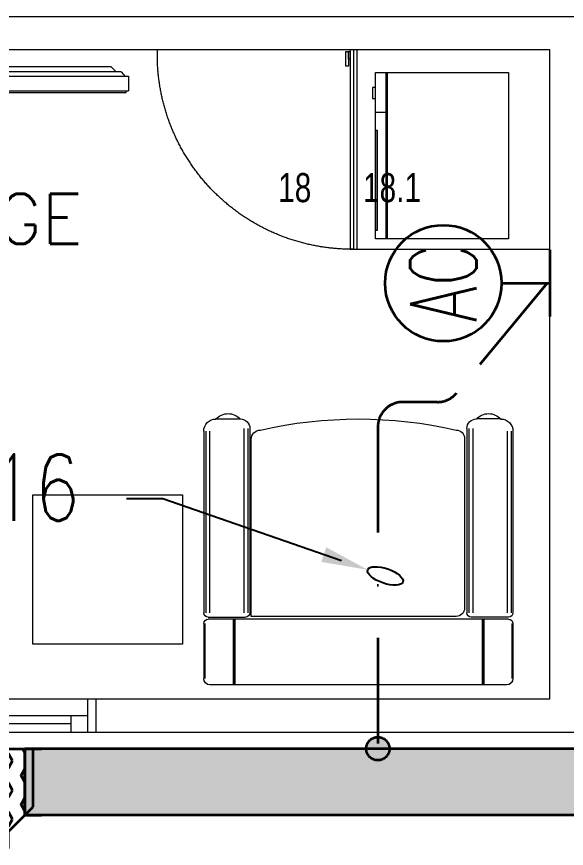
# Model space of a CAD drawing. Header units: inches. Extents: x -12418 to 57169, y -29325 to 19878.
# Drawn here: x 23825 to 25478, y -1297 to 1206 of the extents above; entities that cross this region are included whole.
import ezdxf
from ezdxf import colors
from ezdxf.entities.mleader import LeaderData, LeaderLine
from ezdxf.enums import TextEntityAlignment as Align
from ezdxf.math import Vec2, Vec3

# ---------------------------------------------------------------- set-up
doc = ezdxf.new("R2010")
doc.units = ezdxf.units.IN
doc.header["$LTSCALE"] = 25
doc.header["$MEASUREMENT"] = 0
for name, pattern in [('00-Ground Floor$0$DASHED', [0.75, 0.5, -0.25]), ('DASHDOT', [25.4, 12.7, -6.35, 0, -6.35]), ('HIDDEN', [9.525, 6.35, -3.175])]:
    doc.linetypes.add(name, pattern=pattern)
doc.layers.get('0').update_dxf_attribs({"color": 8})
for name, color, linetype, lineweight in [('00-Ground Floor$0$72_EGR_BASE_TEXT', 252, 'Continuous', 5), ('00-Ground Floor$0$72_EGR_EQP_TAG', 142, 'Continuous', 5), ('00-Ground Floor$0$Aluminum', 251, 'Continuous', 5), ('00-Ground Floor$0$LOADING', 253, 'Continuous', 5), ('00-Ground Floor$0$Walls', 251, 'Continuous', 5), ('E-LITE-CIRC @ 100', 6, 'Continuous', 25), ('E-LITE-CLNG-CNDT', 6, 'DASHDOT', 35), ('E-POWR-CIRC-NUMB', 6, 'Continuous', 25), ('E-POWR-CLNG-CNDT', 6, 'DASHDOT', 35), ('E-POWR-FLOR-CNDT', 6, 'HIDDEN', 25), ('E-POWR-WALL @ 100', 4, 'Continuous', 35), ('T-CABL-TRAY', 60, 'Continuous', 35)]:
    doc.layers.add(name, color=color, linetype=linetype, lineweight=lineweight)
doc.layers.add('E-POWR-IDEN', color=101, linetype='Continuous')
doc.styles.add('00-Ground Floor$0$SIMPLEX', font='SIMPLEX.shx', dxfattribs={"height": 150})
doc.styles.add('00-Ground Floor$0$X3G_ENTITY_257CFD', font='swisscl.ttf', dxfattribs={"height": 200})
doc.styles.add('DC_Simplex', font='SIMPLEX.shx', dxfattribs={"width": 0.7})

# ---------------------------------------------------------------- blocks, each defined once
blk = doc.blocks.new('00-Ground Floor$0$single seat')
at = {"layer": '00-Ground Floor$0$LOADING'}
for p, q in [((-972558.1, -381684), (-972723.2, -381684)), ((-972558.1, -381687.4), (-972723.2, -381687.4)), ((-972544.8, -381697.3), (-972544.8, -382601.1)), ((-972538.5, -381697.3), (-972538.5, -381809.5)), ((-971978.9, -381684), (-972525.2, -381684)), ((-971978.9, -381689.9), (-972525.2, -381689.9)), ((-972742.2, -381703.1), (-972742.2, -382595.5)), ((-971978.9, -381701.7), (-972525.2, -381701.7)), ((-971942.2, -381720.6), (-971942.2, -381794)), ((-972544.8, -381772.1), (-972742.2, -381772.1)), ((-972544.8, -381774.6), (-972742.2, -381774.6)), ((-972544.8, -381777.1), (-972742.2, -381777.1)), ((-971971, -381805.1), (-972525.2, -381805.1)), ((-971971, -381816.9), (-972525.2, -381816.9)), ((-971971, -381822.8), (-972525.2, -381822.8)), ((-972001, -381829.5), (-972511, -381829.5)), ((-972536.4, -381854.9), (-972536.4, -382471.4)), ((-972536.4, -382471.4), (-972003.7, -382471.4)), ((-972538.5, -382600.9), (-972538.5, -382488.7)), ((-971971, -382475.4), (-972525.2, -382475.4)), ((-971971, -382481.3), (-972525.2, -382481.3)), ((-971971, -382493.1), (-972525.2, -382493.1)), ((-972544.8, -382521), (-972742.2, -382521)), ((-972544.8, -382523.6), (-972742.2, -382523.6)), ((-971942.2, -382577.6), (-971942.2, -382504.2)), ((-972544.8, -382526.1), (-972742.2, -382526.1)), ((-971978.9, -382596.4), (-972525.2, -382596.4)), ((-972558.1, -382610.8), (-972723.2, -382610.8)), ((-972558.1, -382614.2), (-972723.2, -382614.2)), ((-971978.9, -382608.3), (-972525.2, -382608.3)), ((-971978.9, -382614.2), (-972525.2, -382614.2))]:
    blk.add_line(p, q, dxfattribs=at)
for centre, radius, start, end in [((-972723.2, -381703.1), 19.1, 90, 180), ((-972558.1, -381697.3), 13.3, 0, 90), ((-972525.2, -381697.3), 13.3, 90, 180), ((-971978.9, -381720.6), 36.6, 0, 90), ((-971976, -381757.3), 49.9, 312.6462, 47.3538), ((-971971, -381794), 28.8, 270, 0), ((-972525.2, -381809.5), 13.3, 180, 270), ((-972511, -381854.9), 25.3, 90, 180), ((-972001, -381854.9), 25.3, 0, 90), ((-973252.2, -382149.1), 1310, 347.0217, 12.9783), ((-972003.7, -382443.3), 28.1, 270, 0), ((-972525.2, -382488.7), 13.3, 90, 180), ((-971971, -382504.2), 28.8, 0, 90), ((-971976, -382540.9), 49.9, 312.6462, 47.3538), ((-972723.2, -382595.1), 19.1, 180, 270), ((-971978.9, -382577.6), 36.6, 270, 0), ((-972558.1, -382600.9), 13.3, 270, 0), ((-972525.2, -382600.9), 13.3, 180, 270)]:
    blk.add_arc(centre, radius, start, end, dxfattribs=at)
blk = doc.blocks.new('00-Ground Floor$0$DM15862C-P')
at = {"lineweight": 0}
for p, q in [((-0.3835, 0), (-0.3983, -0.0149)), ((0.3835, 0), (-0.3835, 0)), ((0.3835, 0), (0.3983, -0.0149)), ((-0.4157, -0.0175), (-0.4256, -0.0287)), ((0.41, -0.0149), (-0.4099, -0.0149)), ((0.4157, -0.0175), (0.4254, -0.0287)), ((-0.4367, -0.0287), (-0.4367, -0.0734)), ((0.4365, -0.0287), (-0.4367, -0.0287)), ((0.4365, -0.0287), (0.4365, -0.0734)), ((0.4365, -0.0734), (-0.4367, -0.0734)), ((-0.4291, -0.078), (-0.4291, -0.0734)), ((0.429, -0.078), (0.429, -0.0734)), ((0.429, -0.078), (-0.4291, -0.078))]:
    blk.add_line(p, q, dxfattribs=at)
for points in [[(-0.4099, -0.0149), (-0.4121, -0.0149), (-0.4141, -0.0158), (-0.4157, -0.0175)], [(0.4157, -0.0175), (0.4141, -0.0158), (0.4121, -0.0149), (0.41, -0.0149)]]:
    blk.add_open_spline(points, degree=3, dxfattribs=at)
blk = doc.blocks.new('00-Ground Floor$0$MICROWAVE')
at = {"layer": '00-Ground Floor$0$LOADING'}
for p, q in [((35.6435, -3.5463), (35.6435, -3.9463)), ((36.1435, -3.5463), (35.6435, -3.5463)), ((35.6883, -3.5368), (35.7218, -3.5368)), ((35.6883, -3.5463), (35.6883, -3.5368)), ((35.7218, -3.5463), (35.6883, -3.5463)), ((35.7218, -3.5368), (35.7218, -3.5463)), ((35.7624, -3.5463), (35.7624, -3.5771)), ((35.818, -3.5463), (36.1181, -3.5463)), ((35.818, -3.5523), (35.818, -3.5463)), ((36.1181, -3.5523), (35.818, -3.5523)), ((36.1181, -3.5463), (36.1181, -3.5523)), ((36.1435, -3.9463), (36.1435, -3.5463)), ((35.6435, -3.5771), (36.1435, -3.5771)), ((35.6435, -3.5783), (36.1435, -3.5783)), ((35.6435, -3.5796), (36.1435, -3.5796)), ((35.6435, -3.5808), (36.1435, -3.5808)), ((35.6435, -3.9463), (36.1435, -3.9463))]:
    blk.add_line(p, q, dxfattribs=at)
blk = doc.blocks.new('00-Ground Floor$0$UNDER COUNTER FRIDGE')
at = {"layer": '00-Ground Floor$0$LOADING', "ltscale": 10}
blk.add_line((35.575, -3.49), (35.575, -2.89), dxfattribs=at)
at = {"layer": '00-Ground Floor$0$LOADING'}
for p, q in [((35.575, -3.47), (36.175, -3.47)), ((35.575, -4.07), (35.575, -3.47)), ((36.175, -3.47), (36.175, -4.07)), ((35.575, -3.48), (36.175, -3.48)), ((35.575, -3.49), (36.175, -3.49)), ((36.175, -4.07), (35.575, -4.07))]:
    blk.add_line(p, q, dxfattribs=at)
for points in [[(35.58, -3.4648), (35.6243, -3.4648), (35.6243, -3.4564), (35.58, -3.4564)], [(35.58, -3.47), (35.6031, -3.47), (35.6031, -3.4648), (35.58, -3.4648)]]:
    blk.add_lwpolyline(points, close=True, dxfattribs=at)
at = {"layer": '00-Ground Floor$0$LOADING', "linetype": '00-Ground Floor$0$DASHED', "ltscale": 10}
blk.add_arc((35.5899, -3.475), 0.5852, 359.5104, 91.4525, dxfattribs=at)
blk = doc.blocks.new('00-Ground Floor$0$A$C37be4daf')
at = {"layer": '00-Ground Floor$0$Aluminum'}
for p, q in [((1416, 598.2), (216, 598.2)), ((241, 498.2), (241, 598.2)), ((291, 548.2), (291, 598.2)), ((1341, 548.2), (1341, 598.2)), ((1391, 498.2), (1391, 598.2)), ((291, 573.2), (1341, 573.2)), ((1391, 548.2), (241, 548.2)), ((1416, 498.2), (216, 498.2))]:
    blk.add_line(p, q, dxfattribs=at)
at = {"layer": '00-Ground Floor$0$Walls'}
for p, q in [((216, 498.2), (216, 598.2)), ((1416, 498.2), (1416, 598.2))]:
    blk.add_line(p, q, dxfattribs=at)
blk = doc.blocks.new('00-Ground Floor')
at = {"layer": '00-Ground Floor$0$LOADING', "elevation": 0}
blk.add_lwpolyline([(24322.9, -683.3), (23872.9, -683.3), (23872.9, -233.3), (24322.9, -233.3)], close=True, dxfattribs=at)
at = {"layer": '00-Ground Floor$0$Walls'}
for p, q in [((23277.9, 1205.7, 0), (26820.6, 1205.7)), ((25427.9, 1105.7, 0), (22577.9, 1105.7, 0)), ((25427.9, -847.4, 0), (25427.9, 1105.7, 0)), ((21497.9, -847.4, 0), (25427.9, -847.4, 0)), ((17732.9, -947.4, 0), (43417.9, -947.4, 0))]:
    blk.add_line(p, q, dxfattribs=at)
at = {"rotation": 180}
blk.add_blockref('00-Ground Floor$0$A$C37be4daf', (24278.9, -349.2, 0), dxfattribs=at)
at = {"layer": '00-Ground Floor$0$LOADING', "xscale": -1000, "yscale": 1000, "zscale": 1000, "rotation": 90.00000000000007}
for name in ['00-Ground Floor$0$UNDER COUNTER FRIDGE', '00-Ground Floor$0$MICROWAVE']:
    blk.add_blockref(name, (21357.9, 36680.7, 0), dxfattribs=at)
at = {"layer": '00-Ground Floor$0$LOADING', "xscale": -1000, "yscale": 1000, "zscale": 1000}
blk.add_blockref('00-Ground Floor$0$DM15862C-P', (23724.5, 1055.7, 0), dxfattribs=at)
at = {"layer": '00-Ground Floor$0$LOADING', "xscale": -1, "rotation": 270}
blk.add_blockref('00-Ground Floor$0$single seat', (407001.4, 971937), dxfattribs=at)
at = {"layer": '00-Ground Floor$0$72_EGR_BASE_TEXT', "insert": (23285.9, 672.2), "char_height": 150, "attachment_point": 2, "style": '00-Ground Floor$0$SIMPLEX'}
blk.add_mtext('STAFF LOUNGE', dxfattribs=at)
at = {"layer": '00-Ground Floor$0$72_EGR_EQP_TAG', "char_height": 87.47, "attachment_point": 2, "style": '00-Ground Floor$0$X3G_ENTITY_257CFD'}
for s, insert in [('18', (24660.9, 734.8, 0)), ('18.1', (24953.5, 734.8, 0))]:
    blk.add_mtext(s, dxfattribs=dict(at, insert=insert))
blk = doc.blocks.new('*U31')
for p, q in [((0, 1), (0, -1)), ((-1.45, 0), (0, 0))]:
    blk.add_line(p, q)
blk.add_circle((-3.2, 0), 1.75)
at = {"layer": 'E-POWR-CIRC-NUMB', "style": 'DC_Simplex', "width": 0.7, "flags": 8}
blk.add_attdef('CIRCUIT', (3.364, 5.671), '', height=2, rotation=360, dxfattribs=at)
at = {"layer": 'E-POWR-IDEN', "style": 'DC_Simplex', "width": 0.7, "flags": 8}
blk.add_attdef('TYPE', text='', height=2, rotation=90, dxfattribs=at).set_placement((-3.2, 0), align=Align.MIDDLE_CENTER)
blk = doc.blocks.new('ARR0W')
at = {"color": 45}
blk.add_ellipse((0, 0), major_axis=(0.4, 0), ratio=0.4, dxfattribs=at)
at = {"color": 45, "ltscale": 0.5}
blk.add_solid([(-1.4, 0.167), (-0.4, 0), (-1.4, -0.167)], dxfattribs=at)
blk = doc.blocks.new('*U51')
at = {"lineweight": 0}
h = blk.add_hatch(dxfattribs=at)
h.set_pattern_fill('HEX', color=253, scale=8, angle=180, style=0)
h.set_pattern_definition([(180, (-22747.74, -3e-10), (6e-13, -43.99409), [25.4, -50.8]), (300, (-22747.74, -3e-10), (38.1, 21.997045), [25.4, -50.8]), (240, (-22773.14, -3e-10), (38.1, -21.997045), [25.4, -50.8])])
h.paths.add_polyline_path([(-7250, 200), (-7250, 0), (0, 0), (0, 200)])
at = {"color": 0}
for p, q in [((0, 200), (-7250, 200)), ((-7250, 0), (-7250, 200)), ((0, 0), (-7250, 0))]:
    blk.add_line(p, q, dxfattribs=at)
blk = doc.blocks.new('*U50')
h = blk.add_hatch()
h.set_pattern_fill('HEX', color=253, scale=8, angle=-90, style=0)
h.set_pattern_definition([(270, (-3e-11, -5e-24), (43.994, -9e-14), [25.4, -50.8]), (30, (-3e-11, -5e-24), (-21.997, 38.1), [25.4, -50.8]), (330, (-3e-11, -25.4), (21.997, 38.1), [25.4, -50.8])])
h.paths.add_polyline_path([(0, 0), (-200, 0), (-250, -50), (-250, -350), (-200, -400), (0, -400)])
at = {"color": 0}
for p, q in [((-200, 0), (-200, 50)), ((0, 0), (0, 50)), ((-250, -50), (-200, 0)), ((0, 0), (0, -400)), ((-250, -50), (-300, -50)), ((-250, -350), (-300, -350)), ((-250, -350), (-200, -400)), ((-200, -400), (-200, -450)), ((0, -400), (0, -450))]:
    blk.add_line(p, q, dxfattribs=at)
at = {"color": 253}
for p, q in [((-200, 0), (-175, 25)), ((-200, 0), (0, 0)), ((-175, 25), (0, 25)), ((-250, -50), (-275, -75)), ((-250, -50), (-250, -350)), ((-275, -75), (-275, -325)), ((-250, -350), (-275, -325)), ((-200, -400), (0, -400)), ((-200, -400), (-175, -425)), ((-175, -425), (0, -425))]:
    blk.add_line(p, q, dxfattribs=at)
blk = doc.blocks.new('A$C767e6835')
at = {"layer": 'T-CABL-TRAY', "linetype": 'Continuous', "rotation": 90}
blk.add_blockref('*U50', (3350, 1850), dxfattribs=at)
at = {"layer": 'T-CABL-TRAY', "linetype": 'Continuous', "xscale": -1, "rotation": 180}
blk.add_blockref('*U51', (11000, 1850), dxfattribs=at)

msp = doc.modelspace()

# ---------------------------------------------------------------- hatches: boundary and pattern name
at = {"layer": 'E-POWR-CLNG-CNDT'}
h = msp.add_hatch(color=256, dxfattribs=at)
h.dxf.hatch_style = 1
h.paths.add_polyline_path([(24875.9, -997.4, 1), (24945.9, -997.4, 1)])

# ---------------------------------------------------------------- linework, layer by layer
at = {"layer": 'E-POWR-CLNG-CNDT', "elevation": 0}
msp.add_lwpolyline([(25419.8, 403.5), (25148, 73.2, -0.22423), (25090.1, 45.8), (24985.9, 45.8, 0.414214), (24910.9, -29.2), (24910.9, -997.4)], format="xyb", dxfattribs=at)
at = {"layer": 'E-POWR-CLNG-CNDT'}
msp.add_circle((24910.9, -997.4, 0), 35, dxfattribs=at)

# ---------------------------------------------------------------- block references
at = {"layer": 'E-LITE-CLNG-CNDT'}
msp.add_blockref('00-Ground Floor', (0, 0), dxfattribs=at)
at = {"layer": 'E-POWR-FLOR-CNDT'}
msp.add_blockref('A$C767e6835', (20099.5, -2847.4, 0), dxfattribs=at)
at = {"layer": 'E-POWR-WALL @ 100', "xscale": 100, "yscale": 100, "zscale": 100}
msp.add_blockref('*U31', (25427.9, 403.5, 0), dxfattribs=at).add_auto_attribs({'TYPE': 'AC'})

# ---------------------------------------------------------------- leaders
at = {"layer": 'E-LITE-CIRC @ 100'}
ml = msp.add_multileader_mtext('Standard', dxfattribs=at)
ml.set_content('{\\Fdc_el_romans|c0;\\W0.8;TO\\Fromans|c0; \\Fsimplex|c0;PP-G\\Fdc_el_romans|c0;F\\Fsimplex|c0;/M16}', color=256, style='DC_Simplex')
ml.set_leader_properties()
ml.set_arrow_properties(name='ARR0W')
ml.build(insert=Vec2(0, 0))
ml.multileader.update_dxf_attribs({"dogleg_length": 200, "arrow_head_size": 140, "scale": 100})
ctx = ml.context
ctx.base_point, ctx.scale, ctx.char_height, ctx.arrow_head_size, ctx.landing_gap_size, ctx.plane_origin, ctx.plane_x_axis, ctx.plane_y_axis = Vec3(22023.9, -245.3, 0), 100, 200, 140, 140, Vec3(33269.4, -6681.5, 0), Vec3(1, 0.000001, 0), Vec3(-0.000001, 1, 0)
ctx.text_align_type = 2
notes = []
notes.append((ctx, [(1, (1, 1, 0), (24264.1, -245.3, 0), (-1, -0.000001, 0), 108.8, [(0, [(24933.5, -477.6, 0)], 0, [])])]))
ctx.mtext.insert, ctx.mtext.text_direction, ctx.mtext.rotation, ctx.mtext.alignment, ctx.mtext.flow_direction = Vec3(24015.4, -111.9, 0), Vec3(1, 0.000001, 0), 0.000001, 3, 5
for ctx, leaders in notes:
    for number, flags, end, landing, length, lines in leaders:
        leader = LeaderData()
        leader.index, (leader.has_last_leader_line, leader.has_dogleg_vector, leader.attachment_direction) = number, flags
        leader.last_leader_point, leader.dogleg_vector, leader.dogleg_length = Vec3(end), Vec3(landing), length
        for number, points, colour, breaks in lines:
            line = LeaderLine()
            line.index, line.vertices, line.color, line.breaks = number, Vec3.list(points), colors.encode_raw_color(colour), breaks
            leader.lines.append(line)
        ctx.leaders.append(leader)

doc.saveas('drawing.dxf')
